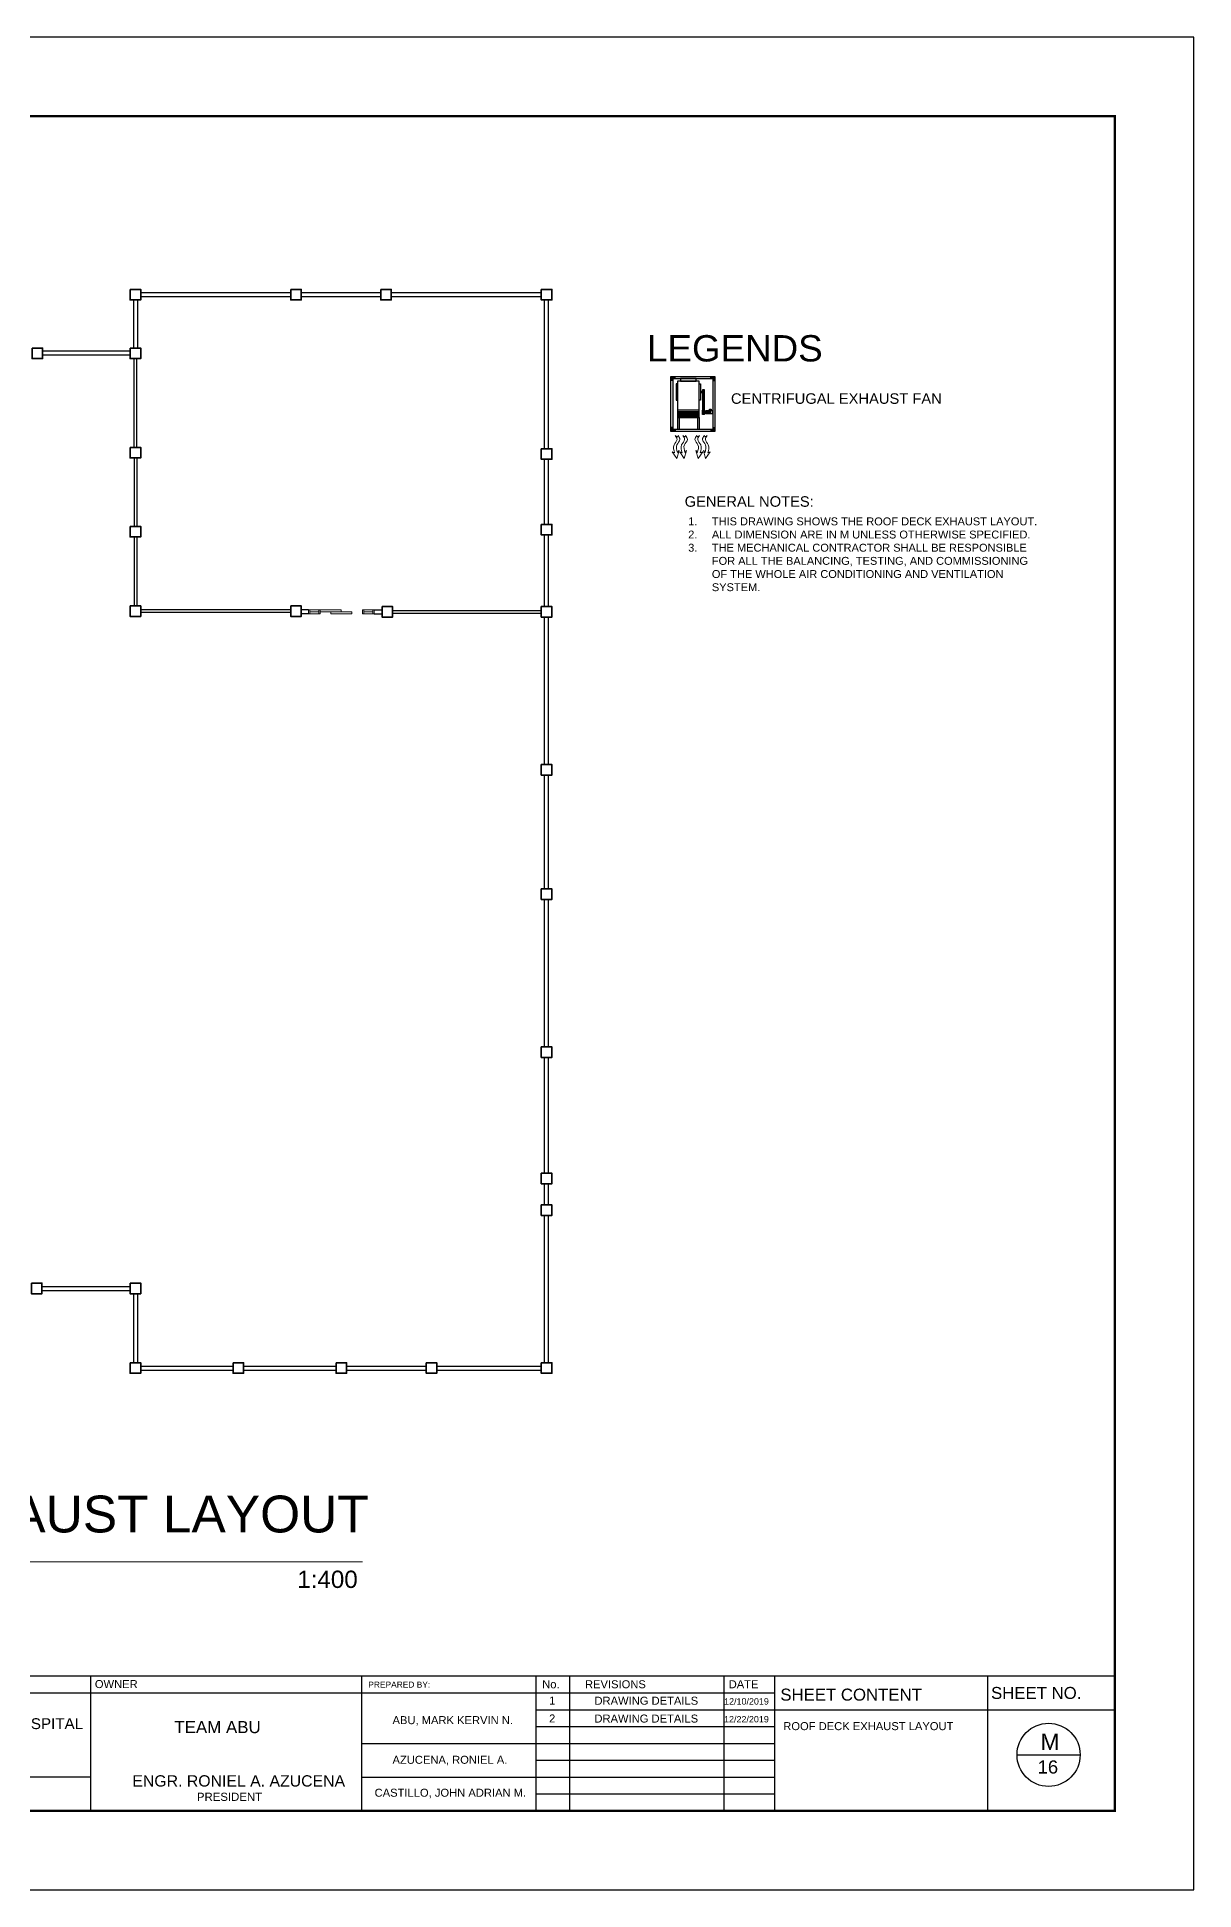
# Model space of a CAD drawing. Header units: millimetres. Extents: x 116 to 538, y 77 to 149.
# Drawn here: x 494.4 to 538.3, y 77.4 to 147.8 of the extents above; entities that cross this region are included whole.
import ezdxf

# ---------------------------------------------------------------- set-up
doc = ezdxf.new("R2010")
doc.units = ezdxf.units.MM
doc.header["$MEASUREMENT"] = 0
for name, color, linetype in [('.1', 1, 'Continuous'), ('01_AC-EQUIP', 7, 'Continuous'), ('FATEXT', 3, 'Continuous'), ('Legends', 7, 'Continuous'), ('template', 7, 'Continuous')]:
    doc.layers.add(name, color=color, linetype=linetype)
doc.layers.add('exhaust grill', color=7, linetype='Continuous', lineweight=18)
doc.styles.add('arial', font='arial.ttf')
doc.styles.get("Standard").update_dxf_attribs({"font": 'arial.ttf'})

# ---------------------------------------------------------------- blocks, each defined once
blk = doc.blocks.new('A$C628F660A')
at = {"layer": 'FATEXT', "color": 0, "linetype": 'Continuous'}
for p, q in [((-156, 39), (-53, 39)), ((-156, 16), (-53, 16)), ((-156, -5), (-53, -5)), ((-156, -27), (-53, -27)), ((-156, -44), (-53, -44))]:
    blk.add_line(p, q, dxfattribs=at)
blk.add_lwpolyline([(-211, -59), (-175, -59), (-175, 59), (-211, 59, 0.414214), (-236, 34), (-236, -34, 0.414214)], format="xyb", close=True, dxfattribs=at)
for points in [[(-192, 59), (-139, 59), (-139, 107), (-192, 107)], [(-165, -59), (-18, -59), (-18, 59), (-165, 59)], [(-18, -49), (0, -49), (0, 49), (-18, 49)]]:
    blk.add_lwpolyline(points, close=True, dxfattribs=at)
blk = doc.blocks.new('A$C00864F5B')
for points in [[(-0.712, 2.066), (-0.541, 2.066), (-0.541, 1.974), (-0.62, 1.974), (-0.62, 1.893), (-0.712, 1.893)], [(1.092, 2.066), (0.921, 2.066), (0.921, 1.974), (1, 1.974), (1, 1.893), (1.092, 1.893)], [(-0.712, -0.196), (-0.541, -0.196), (-0.541, -0.104), (-0.62, -0.104), (-0.62, -0.022), (-0.712, -0.022)], [(1.092, -0.196), (0.921, -0.196), (0.921, -0.104), (1, -0.104), (1, -0.022), (1.092, -0.022)]]:
    blk.add_hatch(color=256).paths.add_polyline_path(points)
for p, q in [((-0.62, 1.893), (-0.712, 1.893)), ((-0.541, 1.974), (-0.541, 2.066)), ((-0.449, 1.492), (-0.449, 1.974)), ((-0.379, 1.492), (-0.379, 1.974)), ((0.379, 1.492), (0.379, 1.974)), ((0.449, 1.492), (0.449, 1.974)), ((0.921, 1.974), (0.921, 2.066)), ((1, 1.893), (1.092, 1.893)), ((0.449, 1.462), (-0.449, 1.462)), ((0.449, 1.433), (-0.449, 1.433)), ((0.449, 1.404), (-0.449, 1.404)), ((0.449, 1.359), (-0.449, 1.359)), ((0.449, 1.314), (-0.449, 1.314)), ((0.449, 1.248), (-0.449, 1.248)), ((0.449, 1.181), (-0.449, 1.181)), ((0.587, 0.353), (0.587, 1.361)), ((0.61, 0.353), (0.61, 1.361)), ((0.632, 0.353), (0.632, 1.361)), ((0.656, 0.353), (0.656, 1.361)), ((0.953, 1.337), (0.735, 1.337)), ((-0.62, -0.022), (-0.712, -0.022)), ((-0.541, -0.104), (-0.541, -0.196)), ((0.921, -0.104), (0.921, -0.196)), ((1, -0.022), (1.092, -0.022))]:
    blk.add_line(p, q)
at = {"lineweight": 0}
blk.add_line((0.558, 1.974), (1, 1.974), dxfattribs=at)
for points in [[(1.092, 2.066), (-0.712, 2.066), (-0.712, -0.196), (1.092, -0.196)], [(1, 1.974), (-0.62, 1.974), (-0.62, -0.104), (1, -0.104)], [(-0.501, 0.774), (-0.449, 0.774), (-0.449, 0.114), (-0.501, 0.114)], [(0.449, 0), (-0.449, 0), (-0.449, 1.492), (0.449, 1.492)], [(0.501, 0.774), (0.449, 0.774), (0.449, 0.114), (0.501, 0.114)], [(0.714, 1.28), (0.667, 1.28), (0.667, 1.261), (0.714, 1.261)], [(-0.32, 0), (0.32, 0), (0.32, -0.104), (-0.32, -0.104)], [(0.501, 0.459), (0.578, 0.459), (0.578, 0.428), (0.501, 0.428)]]:
    blk.add_lwpolyline(points, close=True)
for points in [[(0.658, 1.18), (0.667, 1.18), (0.667, 1.361), (0.578, 1.361), (0.578, 1.18), (0.589, 1.18)], [(0.612, 1.18), (0.635, 1.18)], [(0.656, 0.534), (0.667, 0.534), (0.667, 0.353), (0.578, 0.353), (0.578, 0.534), (0.587, 0.534)], [(0.61, 0.534), (0.632, 0.534)]]:
    blk.add_lwpolyline(points)
at = {"extrusion": (0, 0, -1), "xscale": -0.001131333628836, "yscale": 0.001131333628836, "zscale": -0.001131333628836, "rotation": 180}
blk.add_blockref('A$C628F660A', (-0.714, 1.27), dxfattribs=at)
blk = doc.blocks.new('A$C633B5F62')
at = {"layer": 'exhaust grill'}
for p, q in [((-0.59, -0.09), (-0.63, 0.01)), ((-0.13, -0.09), (-0.17, 0.01)), ((-0.55, -1.39), (-0.69, -0.91)), ((-0.69, -0.91), (-0.59, -1.03)), ((-0.46, 0), (-0.59, -0.09)), ((-0.27, -0.98), (-0.55, -1.39)), ((-0.42, -1.04), (-0.27, -0.98)), ((-0.09, -1.39), (-0.23, -0.91)), ((-0.23, -0.91), (-0.13, -1.03)), ((0, 0), (-0.13, -0.09)), ((0.19, -0.98), (-0.09, -1.39)), ((0.04, -1.04), (0.19, -0.98))]:
    blk.add_line(p, q, dxfattribs=at)
for points in [[(-0.63, 0.01), (-0.74, -0.24), (-0.56, -0.56), (-0.59, -1.03)], [(-0.46, 0), (-0.57, -0.25), (-0.39, -0.57), (-0.42, -1.04)], [(-0.17, 0.01), (-0.28, -0.24), (-0.1, -0.56), (-0.13, -1.03)], [(0, 0), (-0.11, -0.25), (0.07, -0.57), (0.04, -1.04)]]:
    blk.add_spline(points, degree=3, dxfattribs=at)

msp = doc.modelspace()

# ---------------------------------------------------------------- linework, layer by layer
at = {"layer": '.1', "color": 0}
msp.add_line((538.314, 147.778), (439.038, 147.778), dxfattribs=at)
at = {"color": 8, "lineweight": 25}
for p, q in [((503.988, 138.064), (498.288, 138.064)), ((507.413, 138.064), (504.388, 138.064)), ((513.513, 138.064), (507.813, 138.064)), ((498.013, 137.789), (498.013, 135.964)), ((498.163, 137.789), (498.163, 135.964)), ((503.988, 137.914), (498.288, 137.914)), ((507.413, 137.914), (504.388, 137.914)), ((513.513, 137.914), (507.813, 137.914)), ((513.638, 132.139), (513.638, 137.789)), ((513.788, 132.139), (513.788, 137.789)), ((497.888, 135.839), (494.563, 135.839)), ((497.888, 135.689), (494.563, 135.689)), ((513.638, 129.264), (513.638, 131.739)), ((513.788, 129.264), (513.788, 131.739)), ((513.638, 126.139), (513.638, 128.864)), ((513.788, 126.139), (513.788, 128.864)), ((503.988, 126.015), (498.288, 126.015)), ((503.988, 125.915), (498.288, 125.915)), ((507.863, 125.989), (513.513, 125.989)), ((507.863, 125.889), (513.513, 125.889)), ((513.638, 120.139), (513.638, 125.739)), ((513.788, 120.139), (513.788, 125.739)), ((513.638, 115.414), (513.638, 119.739)), ((513.788, 115.414), (513.788, 119.739)), ((513.638, 109.413), (513.638, 115.014)), ((513.788, 109.413), (513.788, 115.014)), ((513.638, 104.613), (513.638, 109.013)), ((513.788, 104.613), (513.788, 109.013)), ((513.638, 103.411), (513.638, 104.213)), ((513.788, 103.411), (513.788, 104.213)), ((513.638, 97.411), (513.638, 103.011)), ((513.788, 97.411), (513.788, 103.011)), ((494.538, 100.311), (497.888, 100.311)), ((494.538, 100.161), (497.888, 100.161)), ((498.013, 100.036), (498.013, 97.411)), ((498.163, 100.036), (498.163, 97.411)), ((498.288, 97.286), (501.8, 97.286)), ((502.2, 97.286), (505.713, 97.286)), ((506.113, 97.286), (509.138, 97.286)), ((509.538, 97.286), (513.513, 97.286)), ((498.288, 97.136), (501.8, 97.136)), ((502.2, 97.136), (505.713, 97.136)), ((506.113, 97.136), (509.138, 97.136)), ((509.538, 97.136), (513.513, 97.136))]:
    msp.add_line(p, q, dxfattribs=at)
at = {"color": 8, "linetype": 'ByBlock', "lineweight": 25}
for p, q in [((498.038, 132.189), (498.038, 135.564)), ((498.138, 132.189), (498.138, 135.564)), ((498.038, 131.789), (498.038, 129.189)), ((498.138, 131.789), (498.138, 129.189)), ((498.038, 128.789), (498.038, 126.165)), ((498.138, 128.789), (498.138, 126.165))]:
    msp.add_line(p, q, dxfattribs=at)
at = {"color": 8, "linetype": 'Continuous', "lineweight": 25}
for p, q in [((504.663, 126.015), (504.388, 126.015)), ((507.163, 126.013), (507.463, 126.013)), ((504.663, 125.863), (504.388, 125.863)), ((507.163, 125.863), (507.463, 125.863))]:
    msp.add_line(p, q, dxfattribs=at)
at = {"color": 8, "linetype": 'ByBlock', "lineweight": 13}
for p, q in [((505.063, 126.013), (504.713, 126.013)), ((506.763, 126.013), (507.113, 126.013)), ((504.713, 125.938), (505.063, 125.938)), ((505.063, 125.863), (504.713, 125.863)), ((507.113, 125.938), (506.763, 125.938)), ((506.763, 125.863), (507.113, 125.863))]:
    msp.add_line(p, q, dxfattribs=at)
at = {"color": 0, "linetype": 'ByBlock', "lineweight": 9}
msp.add_line((506.722, 89.854), (475.77, 89.854), dxfattribs=at)
at = {"color": 8, "lineweight": 35}
for points in [[(497.888, 138.189), (498.288, 138.189), (498.288, 137.789), (497.888, 137.789)], [(503.988, 138.189), (504.388, 138.189), (504.388, 137.789), (503.988, 137.789)], [(507.413, 138.189), (507.813, 138.189), (507.813, 137.789), (507.413, 137.789)], [(513.513, 138.189), (513.913, 138.189), (513.913, 137.789), (513.513, 137.789)], [(494.163, 135.964), (494.563, 135.964), (494.563, 135.564), (494.163, 135.564)], [(497.888, 135.964), (498.288, 135.964), (498.288, 135.564), (497.888, 135.564)], [(513.513, 132.139), (513.913, 132.139), (513.913, 131.739), (513.513, 131.739)], [(513.513, 129.264), (513.913, 129.264), (513.913, 128.864), (513.513, 128.864)], [(513.513, 126.139), (513.913, 126.139), (513.913, 125.739), (513.513, 125.739)], [(513.513, 120.139), (513.913, 120.139), (513.913, 119.739), (513.513, 119.739)], [(513.513, 115.414), (513.913, 115.414), (513.913, 115.014), (513.513, 115.014)], [(513.513, 109.413), (513.913, 109.413), (513.913, 109.013), (513.513, 109.013)], [(513.513, 104.613), (513.913, 104.613), (513.913, 104.213), (513.513, 104.213)], [(513.513, 103.411), (513.913, 103.411), (513.913, 103.011), (513.513, 103.011)], [(494.138, 100.436), (494.538, 100.436), (494.538, 100.036), (494.138, 100.036)], [(497.888, 100.436), (498.288, 100.436), (498.288, 100.036), (497.888, 100.036)], [(497.888, 97.411), (498.288, 97.411), (498.288, 97.011), (497.888, 97.011)], [(501.8, 97.411), (502.2, 97.411), (502.2, 97.011), (501.8, 97.011)], [(505.713, 97.411), (506.113, 97.411), (506.113, 97.011), (505.713, 97.011)], [(509.138, 97.411), (509.538, 97.411), (509.538, 97.011), (509.138, 97.011)], [(513.513, 97.411), (513.913, 97.411), (513.913, 97.011), (513.513, 97.011)]]:
    msp.add_lwpolyline(points, close=True, dxfattribs=at)
at = {"color": 8, "linetype": 'ByBlock', "lineweight": 35}
for points in [[(497.888, 132.189), (498.288, 132.189), (498.288, 131.789), (497.888, 131.789)], [(497.888, 129.189), (498.288, 129.189), (498.288, 128.789), (497.888, 128.789)], [(497.888, 126.165), (498.288, 126.165), (498.288, 125.765), (497.888, 125.765)], [(503.988, 126.165), (504.388, 126.165), (504.388, 125.765), (503.988, 125.765)], [(507.463, 126.139), (507.863, 126.139), (507.863, 125.739), (507.463, 125.739)]]:
    msp.add_lwpolyline(points, close=True, dxfattribs=at)
at = {"color": 8, "linetype": 'ByBlock', "lineweight": 13}
for points in [[(504.713, 126.013), (504.713, 125.863), (504.663, 125.863), (504.663, 126.013)], [(505.113, 126.013), (505.113, 125.863), (505.063, 125.863), (505.063, 126.013)], [(505.113, 126.013), (505.913, 126.013), (505.913, 125.938), (505.113, 125.938)], [(506.713, 126.013), (506.713, 125.863), (506.763, 125.863), (506.763, 126.013)], [(507.113, 126.013), (507.113, 125.863), (507.163, 125.863), (507.163, 126.013)], [(505.513, 125.938), (506.313, 125.938), (506.313, 125.863), (505.513, 125.863)]]:
    msp.add_lwpolyline(points, close=True, dxfattribs=at)
at = {"layer": 'template'}
for p, q in [((538.314, 77.383), (538.314, 147.778)), ((445.055, 85.511), (535.306, 85.511)), ((496.378, 85.511), (496.378, 80.391)), ((506.68, 85.511), (506.68, 80.391)), ((513.309, 85.511), (513.309, 80.391)), ((514.59, 85.511), (514.59, 80.391)), ((520.454, 85.511), (520.454, 80.391)), ((522.374, 85.511), (522.374, 80.391)), ((530.469, 85.511), (530.469, 80.391)), ((460.901, 84.871), (517.472, 84.871)), ((515.713, 84.871), (522.374, 84.871)), ((513.309, 84.231), (524.07, 84.231)), ((520.708, 84.231), (535.306, 84.231)), ((513.309, 83.591), (522.374, 83.591)), ((506.68, 82.951), (517.472, 82.951)), ((515.713, 82.951), (522.374, 82.951)), ((531.59, 82.515), (533.99, 82.515)), ((460.901, 81.678), (496.378, 81.678)), ((506.68, 81.671), (517.472, 81.671)), ((513.309, 82.311), (522.374, 82.311)), ((515.713, 81.671), (522.374, 81.671)), ((513.309, 81.031), (522.374, 81.031)), ((439.038, 77.383), (538.314, 77.383))]:
    msp.add_line(p, q, dxfattribs=at)
at = {"layer": 'template', "linetype": 'Continuous', "const_width": 0.0853}
msp.add_lwpolyline([(445.055, 80.391), (535.306, 80.391), (535.306, 144.77), (445.055, 144.77)], close=True, dxfattribs=at)
at = {"layer": 'template'}
msp.add_circle((532.79, 82.515), 1.2, dxfattribs=at)

# ---------------------------------------------------------------- block references
at = {"layer": '01_AC-EQUIP', "lineweight": 0, "xscale": -0.928124999999909, "yscale": 0.9281250000000227, "zscale": 0.9281250000000001, "rotation": 180}
msp.add_blockref('A$C00864F5B', (519.099, 134.704), dxfattribs=at)
at = {"layer": 'exhaust grill', "yscale": 0.6264843750000182}
for p, xscale, zscale in [((518.602, 132.639), -0.6264843750001319, 0.626484375), ((519.815, 132.639), 0.6264843750000182, 0.6264843750000182)]:
    msp.add_blockref('A$C633B5F62', p, dxfattribs=dict(at, xscale=xscale, zscale=zscale))

# ---------------------------------------------------------------- texts
at = {"color": 0, "linetype": 'ByBlock', "lineweight": 9}
for s, height, p in [('ROOF DECK EXHAUST LAYOUT', 1.4, (477.183, 90.965)), ('SCALE                                                                                                  1:400', 0.657637, (476.214, 88.856))]:
    msp.add_text(s, height=height, dxfattribs=at).set_placement(p)
at = {"layer": 'Legends', "attachment_point": 1}
for s, width, insert, char_height in [('LEGENDS', 9.67592, (517.53, 136.453), 1), ('CENTRIFUGAL EXHAUST FAN', 11.26859, (520.721, 134.244), 0.4), ('GENERAL NOTES:', 10.05204, (518.961, 130.333), 0.4), ('\\pxi-3,l4,t4;1.^ITHIS DRAWING SHOWS THE ROOF DECK EXHAUST LAYOUT.\\P2.^IALL DIMENSION ARE IN M UNLESS OTHERWISE SPECIFIED.\\P3.^ITHE MECHANICAL CONTRACTOR SHALL BE RESPONSIBLE FOR ALL THE BALANCING, TESTING, AND COMMISSIONING OF THE WHOLE AIR CONDITIONING AND VENTILATION SYSTEM.', 13.71234, (518.794, 129.528), 0.3)]:
    msp.add_mtext_dynamic_manual_height_columns(s, width=width, gutter_width=1, heights=[0], dxfattribs=dict(at, insert=insert, char_height=char_height))
at = {"layer": 'template', "style": 'arial'}
for s, height, p in [('OWNER', 0.304, (496.547, 85.052)), ('PREPARED BY: ', 0.22802, (506.938, 85.07)), ('No.', 0.304, (513.547, 85.045)), ('REVISIONS', 0.304, (515.173, 85.045)), ('DATE', 0.304, (520.634, 85.045)), ('1', 0.304, (513.809, 84.425)), ('DRAWING DETAILS', 0.30402, (515.533, 84.42)), ('12/10/2019', 0.2432, (520.46, 84.425)), ('SHEET CONTENT', 0.45603, (522.596, 84.575)), ('SHEET NO.', 0.456, (530.603, 84.639)), ('PROPOSED THREE STOREY HOSPITAL', 0.41257, (485.181, 83.494)), ('TEAM ABU', 0.4598, (499.567, 83.34)), ('ABU, MARK KERVIN N.', 0.30402, (507.858, 83.682)), ('2', 0.304, (513.808, 83.746)), ('DRAWING DETAILS', 0.30402, (515.531, 83.742)), ('12/22/2019', 0.2432, (520.458, 83.747)), ('ROOF DECK EXHAUST LAYOUT', 0.30402, (522.708, 83.454)), ('M', 0.624, (532.48, 82.702)), ('AZUCENA, RONIEL A.', 0.30402, (507.858, 82.176)), ('ENGR. RONIEL A. AZUCENA', 0.43038, (497.972, 81.31)), ('16', 0.4993, (532.376, 81.805)), ('PRESIDENT', 0.3099, (500.425, 80.766)), ('CASTILLO, JOHN ADRIAN M.', 0.30402, (507.178, 80.924))]:
    msp.add_text(s, height=height, dxfattribs=at).set_placement(p)

doc.saveas('drawing.dxf')
